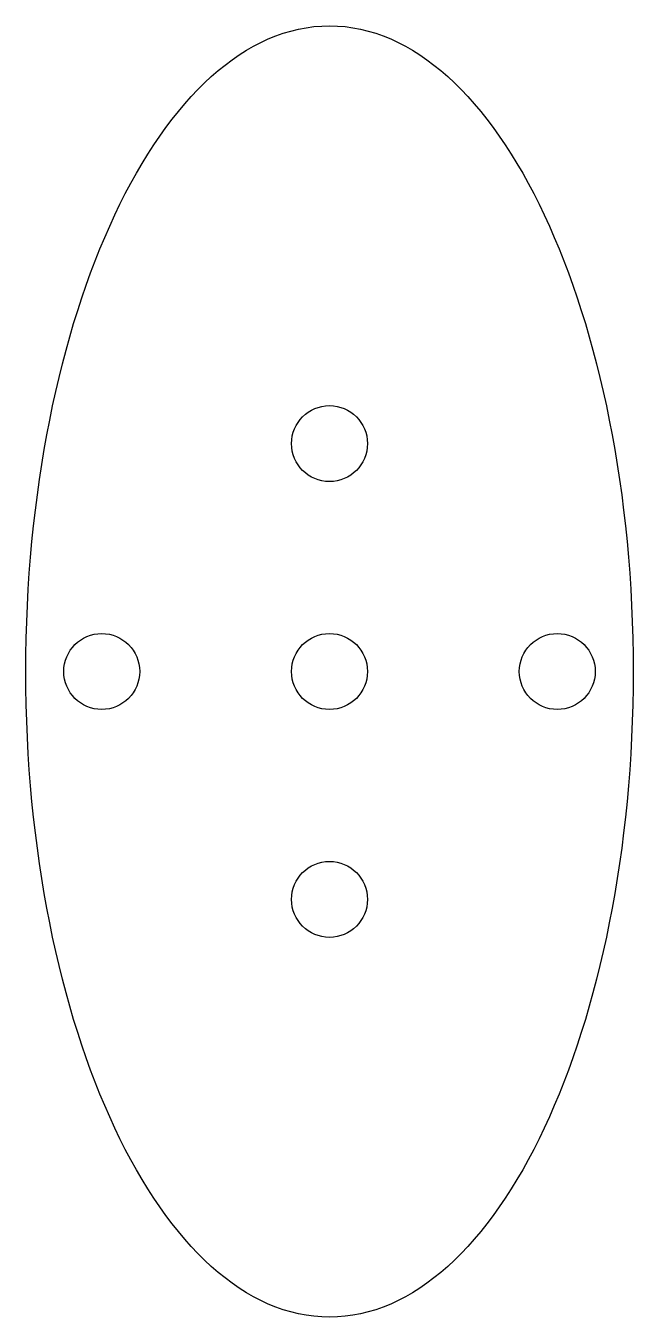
# Model space of a CAD drawing. Header units: millimetres. Extents: x 287.5 to 311.5, y 260.4 to 311.4.
import ezdxf

# ---------------------------------------------------------------- set-up
doc = ezdxf.new("R2010")
doc.units = ezdxf.units.MM
doc.layers.add('Default', color=7, linetype='Continuous')

msp = doc.modelspace()

# ---------------------------------------------------------------- linework, layer by layer
at = {"layer": 'Default', "color": 7, "linetype": 'Continuous'}
for centre in [(299.519, 294.879), (290.519, 285.879), (299.519, 285.879), (308.519, 285.879), (299.519, 276.879)]:
    msp.add_circle(centre, 1.5, dxfattribs=at)
msp.add_ellipse((299.519, 285.879), major_axis=(0, -25.5), ratio=0.470588, dxfattribs=at)

doc.saveas('drawing.dxf')
